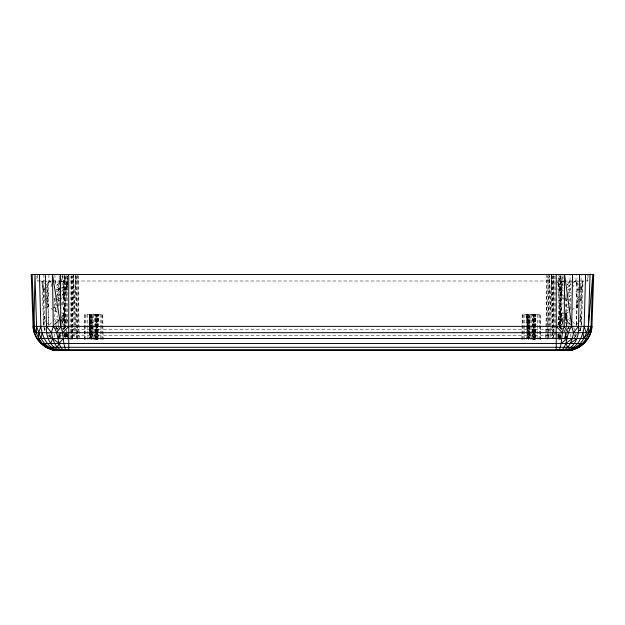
<?xml version="1.0" encoding="UTF-8"?>
<svg xmlns="http://www.w3.org/2000/svg" width="625" height="625" viewBox="0 0 625 625"><rect width="100%" height="100%" fill="white"/><g stroke="black" fill="none" stroke-linecap="round" stroke-linejoin="round"><path stroke-width="0.47" stroke-dasharray="3.12 2.34" d="M576.398 324.633L576.516 282L575.18 281L573.688 282L573.445 286.656M70.719 339.5L70.742 333.719M70.75 332.75L70.992 275.867M91.32 339.5L91.43 314.5M528.82 339.5L528.93 314.5M553.531 337.57L553.812 275.867M558.227 337.57L558.242 333.719M558.281 325.039L558.492 275.867M68.75 274.898L63.578 282L64.484 328.961M71.531 339.5L71.57 333.719M71.578 332.75L71.93 275.867M90.43 337.578L90.469 331.805M90.469 330.844L90.57 314.5L91.391 330.844M527.93 337.578L527.969 331.805M527.969 330.844L528.07 314.5L528.891 330.844M559.031 339.5L559.07 333.719M559.125 325.039L559.43 275.867M72.172 337.57L72.203 333.719M72.211 332.75L72.641 275.867M94.781 333.734L94.742 339.5L95.031 333.734M94.789 332.766L94.914 314.5L95.469 332.766M97.508 333.734L97.461 339.5L97.609 333.734M97.516 332.766L97.648 314.5L96.789 332.766M532.281 333.734L532.242 339.5L532.531 333.734M532.289 332.766L532.414 314.5L532.969 332.766M535.008 333.734L534.961 339.5L535.109 333.734M535.016 332.766L535.148 314.5L534.289 332.766M559.656 339.5L559.703 333.719M559.75 327.93L560.141 275.867M63.578 329.352L63.594 327.5M63.602 326.578L64.047 274.898M72.555 339.5L72.602 333.719M72.609 332.75L73.086 275.867M72.703 337.57L72.734 333.719M72.742 332.75L73.242 275.867M89.047 339.5L89.266 314.5L89.68 330.844M526.547 339.5L526.766 314.5L527.18 330.844M560.055 339.5L560.102 333.719M560.148 327.93L560.586 275.867M560.203 337.57L560.234 333.719M560.281 328.891L560.742 275.867M43.539 325.602L43.883 298.844L41.984 281L44.414 292.539M87.102 339.5L87.414 314.5M524.602 339.5L524.914 314.5M548.898 331.789L548.828 337.57L548.109 274.898L547.133 339.5M548.914 330.82L549.602 274.898M95.5 333.734L95.672 339.5L95.75 333.734M95.758 332.766L96 314.5L95.086 332.766M533 333.734L533.172 339.5L533.25 333.734M533.258 332.766L533.5 314.5L532.586 332.766M85.609 339.5L85.984 314.5M523.109 339.5L523.484 314.5M569.992 281L570.094 274.5M58.562 320.117L58.531 328.422M59.336 275.82L58.789 307.203L59.375 303.398M84.352 339.5L84.789 314.5L102.711 314.5L103.148 339.5M84.672 339.5L85.094 314.5M521.852 339.5L522.289 314.5L540.211 314.5L540.648 339.5M522.172 339.5L522.594 314.5M545.758 337.57L546.852 274.898M546.117 337.57L547.156 275.867M560.516 328.961L561.422 282L556.781 275.617M567.25 284.305L569.289 285.961L570.609 288.68C567.508 292.812 569.148 297.898 571 302.164M91.07 337.578L91.172 331.805M91.195 330.844L91.5 314.5L92.414 332.766M96.359 333.734L96.469 339.5L96.578 333.734M96.594 332.766L96.93 314.5L96.016 332.766M528.57 337.578L528.672 331.805M528.695 330.844L529 314.5L529.914 332.766M533.859 333.734L533.969 339.5L534.078 333.734M534.094 332.766L534.43 314.5L533.516 332.766M560.297 339.5L560.422 333.75M97.047 333.734L97.078 339.5L97.211 333.734M97.234 332.766L97.648 314.5M534.547 333.734L534.578 339.5L534.711 333.734M534.734 332.766L535.148 314.5M576 281L576.141 274.5M557.914 325.25L561.141 297.695L561.422 282L563.445 282L562.898 274.898L562.492 282L561.008 281.359L558.68 274.898M97.633 332.766L98.094 314.5L97.352 332.766M97.594 339.5L97.75 333.734M97.773 332.766L98.25 314.5L98.43 337.578M535.133 332.766L535.594 314.5L534.852 332.766M535.094 339.5L535.25 333.734M535.273 332.766L535.75 314.5L535.93 337.578M581.016 281L581.188 274.5M43.836 327.414L45.125 331.031L44.656 327M59.086 337.586L59.195 333.75M576.43 324.664L577.398 298.844L576.484 294.109L578.188 287.242M91.883 337.578L92.062 331.805M92.086 330.844L92.586 314.5L92.695 330.844M529.383 337.578L529.562 331.805M529.586 330.844L530.086 314.5L530.195 330.844M579.43 285.961L582.102 281L580.523 316.68L580.844 324.711M587.125 281L587.352 274.5M581.461 325.602L583.016 281L580.586 292.539M588.148 274.5L587.922 281L566.164 281M547.203 337.57L549.562 275.867L550.945 337.57L551.547 274.898L549.172 330.82M44.156 324.711L44.477 316.68L42.898 281L45.57 285.961M97.078 339.5L97.312 333.734M534.578 339.5L534.812 333.734M548.891 337.57L549.133 331.789M567.664 335.852L565.656 337.75L566.68 333.641L563.359 333.641M565.969 339.5L566.219 333.961M566.469 328.422L565.984 294.281M96.469 339.5L96.742 333.734M533.969 339.5L534.242 333.734M95.672 339.5L95.961 333.734M533.172 339.5L533.461 333.734M59.234 281.359L59.359 279.516M558.992 339.5L559.398 333.75M559.812 328.008L560.836 313.633L557.852 288.461M567.203 287.656L569.289 285.961L569.633 281L571.258 281.398M59.391 337.656L59.664 333.961M61.555 282L62.031 275.789M43.633 324.711L44.477 316.68L45.156 314.898M581.445 324.648L581.117 298.844L583.016 281M566.367 335.812L566.164 337.656L565.273 333.039M61.938 324.766L64.164 313.633L67.945 281.68M557.867 337.586L558.344 333.75M559.406 325.133L560.836 313.633L565.125 311.578M577.945 305.977L577.148 307.758L576.453 306.227L577.398 298.844L579.219 296.477L576.484 294.109L578.523 288.68L576.516 282L567.078 282M54.586 316.766L56.305 304.281M57.367 296.594L59.352 282.188M51.555 286.656L51.313 282L49.82 281L48.484 282L47.344 289.922L48.516 294.109L47.602 298.844L48.57 324.664M559.117 337.656L559.852 333.641L556.25 335.461M579.703 322.031L580.523 316.68L579.844 314.898M565.367 312.719L566.211 307.203L565.625 303.398M567.391 331.031L567.805 328.398L567.281 327M581.164 327.414L579.367 332.586M558.797 325.133L560.836 313.633L563.32 316.453M564.109 339.5L565.102 333.961M57.336 335.852L59.344 337.75L61.016 329.406M58.367 339.5L59.539 333.961M67.938 278.695L63.859 297.695L63.578 282L55.086 282M46.906 298.922L48.516 294.109L43.586 289.922L44.578 285.461M44.961 294.289L43.883 298.844L45.461 301.797M54.93 282.781L55.367 281L59.156 287.484M53.992 336.828L54.688 334.039M56.078 328.477L58.391 319.203M60.68 299.93L63.883 294.281L68.055 277.672M560.133 324.734L561.344 320.117L565.07 320.117M561.883 324.711L563.383 319.359M563.242 285.398L561.008 281.359L562.625 275.82M571.758 310.188L576.453 306.227L578.359 299.727L581.117 298.844L580.039 294.289M61.594 304.992L67.922 283.766M51.32 282L48.484 282L46.477 288.68L48.516 294.109L45.781 296.477L47.602 298.844L48.547 306.227L47.852 307.758L45.102 307.758M557.922 320.062L563.211 302.531M61.609 321.969L64.164 313.633L61.594 312.398M579.875 331.031L580.766 328.398L579.805 328.398L579.875 331.031L580.859 329.227L580.766 328.398L578.953 331.031M54 302.164L55.477 298.102M559.742 337.883L560.883 334.656M55.656 325.188L57.875 318.969M61.758 285.398L63.992 281.359L66.32 274.898M55.289 330.375L57.195 328.398L58.234 325.602M577.148 307.758L578.812 303.406M579.805 328.398L580.344 327M557.969 335.195L558.656 333.469M560.367 329.164L561.055 327.438M49.383 282L49.82 281L50.328 282M580.32 300.625L581.117 298.844L577.398 298.844M61.828 296.289L67.984 282.695M577.516 323.172L576.391 325.602L572.453 321.383M579.773 318.305L580.523 316.68L581.367 324.711M563.117 330.508L560.242 328.398L560.938 327M46.812 287.242L47.344 289.922L43.586 289.922L45.172 286.75M574.672 282L575.18 281L575.617 282M570.977 298.125L569.367 301.133M563.203 283.781L561.062 287.82L564.234 293.469M579.539 301.797L581.117 298.844M564.32 299.93L561.117 294.281L563.289 290.242M53.969 307.016L55.586 304.023M561.172 300.742L564.242 295.086M57.82 325.234L58.727 323.578M61.898 317.781L64.164 313.633L66.203 325.133M61.672 291.859L63.938 287.82L61.297 287.82M567.266 285.055L569.633 281L571.148 287.242M61.742 323.352L63.656 320.117L59.93 320.117M54.836 321.922L57.797 316.953M564.562 337.656L565.734 335.852L563.469 335.852M567.469 294.289L568.984 292.016L571.094 290.445M565.375 297.328L566.422 295.805M60.578 289.922L56.094 296.477L54.062 298.25M576.453 306.227L579.148 302.531M46.055 285.297L48.484 282L45.57 281M557.984 337.344L561.461 333.039M54.805 324.117L58.438 319.656M565.352 315.195L571.438 307.758L566.031 307.758M565.484 306.266L567.352 304.023M577.508 333.641L574.398 336.75M53.594 325.602L58.57 319.969M61.68 316.453L64.164 313.633L65.594 325.133M558.07 323.547L563.531 317.367M61.836 288.547L68.125 281.688M49.266 324.898L57.805 315.75M580.422 285.461L581.414 289.922L576.484 294.109L578.094 298.922M53.844 304.992L55.758 303.148M569.289 285.961L571.172 284.266M57.82 301.305L59.25 300.07M59.188 288.789L55.711 285.961L59.109 283.203M566.844 310.75L568.242 309.617M568.938 309.055L571.031 307.359M570.688 326.164L565.422 329.977M573.883 335.297L576.094 333.641L574.305 335.852L576.383 335.852L574.125 337.656L575.594 336.555M61.883 330.508L64.758 328.398L64.062 327M573.891 337.656L575.758 336.305M571.398 295.055L568.906 296.477L570.938 298.25M557.891 336.75L559.523 335.852L562.719 335.852M564.328 298.844L566.617 297.656M565.602 316.43L566.438 320.117L565.227 313.633L570.25 311.164M59.055 290.617L56.016 292.016L59.625 297.328M43.586 289.922L45.758 288.992M62.102 274.898L63.992 281.359L62.508 282L62.156 275.789M579.828 286.75L581.414 289.922L577.656 289.922L576.516 282L579.43 281M567.961 289.211L570.609 288.68M56.523 299.477L59.008 299.094M62.281 335.852L68.75 335.461M51.672 281L37.078 281L36.852 274.5M52.594 281L68.75 281M70.703 281L563.297 281M60.516 281.359L63.992 281.359M561.008 281.359L563.617 281.359M55.969 289.922L59.656 289.922M568.109 289.922L570.875 289.922M60.32 294.281L59.016 294.281L59.359 296.125M62.102 294.281L63.883 294.281M47.602 298.844L43.883 298.844L46.641 299.727L48.547 306.227L53.242 310.188M54.297 298.844L57.023 298.844M57.938 298.844L59.758 298.844M60.219 300.742L58.898 300.742L59.422 303.508M56.266 307.758L53.562 307.758L57.219 312.219M61.867 313.656L63.711 313.656M561.289 313.656L564.977 313.656M45.195 328.398L44.234 328.398L44.141 329.227L45.633 332.586M54.75 328.398L59.953 328.398M60.875 328.398L64.758 328.398M560.242 328.398L564.125 328.398M570.25 328.398L567.805 328.398L569.711 330.375M70.703 329.227L555.273 329.227M563.836 331.031L566.5 331.031M47.492 333.641L48.906 333.641L51.117 335.297M61.641 333.641L58.32 333.641L60.438 337.656M70.703 335.461L555.273 335.461M48.617 335.852L50.695 335.852L48.906 333.641M61.531 335.852L59.266 335.852L59.344 337.75M569.344 325.188L565.227 313.633L566.328 313.656L565.703 310.891M557.891 335.656L559.523 335.852M565.992 299.094L568.477 299.477M56.156 289.031L59.695 289.742M579.242 288.992L581.414 289.922M53.906 310.75L57.266 312.398M68.031 335.094L65.148 333.641L65.883 337.656M568.984 292.016L571.43 293.273M57.617 297.266L59.148 298.055M65.477 335.852L68.75 337.656M54.312 326.164L59.578 329.977M49.242 336.305L51.109 337.656M47.93 335.461L50.875 337.656L49.375 336.453M51.797 337.656L48.133 334.375M53.969 307.359L58.156 310.75M565.75 300.07L567.18 301.305M569.242 303.148L571.156 304.992M565.227 313.633L569.82 318.562M557.508 282.375L563.164 288.547M565.812 319.266L571.406 325.602M61.469 317.367L68.141 324.914M565.352 318.172L570.195 324.117M63.539 333.039L67.016 337.344M576.516 282L578.945 285.297M45.852 302.531L48.547 306.227M45.141 329.711L44.234 328.398L45.125 331.031M565.719 314.461L569.672 321.094M573.625 327.719L575.102 330.203M561.344 320.117L563.258 323.352M563.062 324.766L560.836 313.633L563.102 317.781M565.82 322.75L567.18 325.234M55.633 301.133L54.023 298.125M570.219 305.523L571.031 307.016M45.227 318.305L44.477 316.68L45.297 322.031M47.484 323.172L48.609 325.602M557.789 284.398L563.172 296.289M63.945 327.438L64.633 329.164M66.344 333.469L68.75 339.5M46.852 305.148L47.852 307.758M64.117 334.656L65.258 337.883M560.836 313.633L563.391 321.969M61.789 302.531L67.914 322.836M565.711 322.031L566.766 325.602M61.617 319.359L63.117 324.711M63.656 320.117L64.867 324.734M66.32 330.273L68.508 338.578M557.875 281.359L561.117 294.281M565.688 315.492L568.922 328.477M570.312 334.039L571.234 337.75M565.695 298.891L566.102 300.742M557.883 282.5L561.141 297.695M563.984 329.406L565.656 337.75M59.898 333.961L60.562 337.656M57.195 328.398L57.609 331.031M66.656 333.75L67.367 339.5M59.125 287.82L59.328 289.617M58.633 335.812L58.836 337.656M565.602 317.336L566.555 326.578M565.336 333.961L565.609 337.656M64.164 313.633L65.188 328.008M65.602 333.75L65.875 337.586L65.93 333.719M55.367 281L55.711 285.961M528.938 331.805L529.227 337.578M91.438 331.805L91.727 337.578M529.969 333.734L530.258 339.5M92.469 333.734L92.758 339.5M527.469 330.844L527.352 314.5L528.125 330.844M528.172 331.805L528.438 337.578M89.969 330.844L89.852 314.5L90.625 330.844M90.672 331.805L90.938 337.578M58.781 333.961L59.031 339.5M75.828 330.82L73.453 274.898L74 337.57L75.375 275.867L77.797 337.57M75.867 331.789L76.109 337.57M527.57 330.844L526.906 314.5L527.32 330.844M527.609 331.805L527.844 337.578L527.742 331.805M90.07 330.844L89.406 314.5L89.82 330.844M90.109 331.805L90.344 337.578L90.242 331.805M41.984 281L43.508 324.633M37.648 274.5L37.875 281M565.805 333.75L565.914 337.586M43.812 274.5L43.984 281M527.344 331.805L527.484 337.578M527.203 331.805L527.352 337.578M89.844 331.805L89.984 337.578M89.703 331.805L89.852 337.578M527.352 314.5L527.727 330.844M89.852 314.5L90.227 330.844M64.578 333.75L64.664 337.586M48.859 274.5L49 281M533.5 314.5L533.844 332.766M96 314.5L96.344 332.766M528.07 314.5L528.531 339.5M90.57 314.5L91.031 339.5M78.164 275.867L79.242 337.57M77.828 274.898L78.883 337.57M539.906 314.5L540.328 339.5M102.406 314.5L102.828 339.5M539.016 314.5L539.391 339.5M101.516 314.5L101.891 339.5M77.867 339.5L76.891 274.898L76.219 337.57L76.102 331.789M54.906 274.5L55.008 281M537.586 314.5L537.898 339.5M529 314.5L529.211 330.844M529.227 331.805L529.305 337.578M100.086 314.5L100.398 339.5M91.5 314.5L91.711 330.844M91.727 331.805L91.805 337.578M75.398 274.898L76.086 330.82M560.953 274.898L561.398 326.578M561.406 327.5L561.422 329.352M551.758 275.867L552.234 330.82M552.25 331.789L552.297 337.57M64.258 275.867L64.719 328.891M64.766 333.719L64.797 337.57M552.359 275.867L552.773 330.82M552.781 331.789L552.828 337.57M551.914 275.867L552.375 330.82M552.383 331.789L552.43 337.57M527.477 331.805L527.523 337.578M89.977 331.805L90.023 337.578M64.859 275.867L65.25 327.93M65.297 333.719L65.328 337.57M64.414 275.867L64.852 327.93M64.898 333.719L64.93 337.57M553.07 275.867L553.453 337.57M534.43 314.5L534.539 332.766M530.203 331.805L530.242 337.578M96.93 314.5L97.039 332.766M92.703 331.805L92.742 337.578M65.57 275.867L65.875 325.039M554.008 275.867L554.242 330.82M554.25 331.789L554.273 337.57M533.57 314.5L533.68 339.5M96.07 314.5L96.18 339.5M71.188 275.867L71.469 337.57M66.508 275.867L66.719 325.039M66.758 333.719L66.773 337.57M555.086 275.867L555.211 330.82M555.211 331.789L555.227 337.57M67.586 275.867L67.695 325.039M67.711 331.789L67.727 337.57M48.484 282L48.602 324.633M531.25 314.5L531.25 339.5M93.75 314.5L93.75 339.5"/><path stroke-width="0.94" d="M45.367 274.5L46.5 326.375C45.516 336.125 50.531 348.672 61.18 350.5C48.555 350.5 42.094 337.328 40.844 326.375L39.43 274.5M562.078 349.688L559.023 350.5C562.57 342.883 560.953 334.078 564.188 326.375L564.594 274.5L571.734 326.375L573.578 332.672C572.234 339.586 569.766 349.203 561.602 350.5C568.352 343.953 565.867 333.383 571.734 326.375L572.523 274.5M585.57 274.5L584.156 326.375C582.906 337.328 576.445 350.5 563.82 350.5C574.469 348.672 579.484 336.125 578.5 326.375L579.633 274.5M590.039 274.5L588.406 326.375L588.812 332.672C586.023 342.516 576.977 350.281 566.586 350.5C579.961 350.719 590.531 339.18 591.938 326.375L593.75 274.5L31.25 274.5L33.062 326.375C33.445 339.43 44.984 350.57 58.047 350.5L566.953 350.5C580.016 350.57 591.555 339.43 591.938 326.375L33.062 326.375C34.469 339.047 44.812 350.516 58.047 350.5M590.375 332.672L591.047 326.375L592.812 274.5L588.406 326.375C585.844 337.711 578.664 350.445 565.523 350.5L569.297 349.688M41.109 343.484L36.188 332.672L36.594 326.375L34.961 274.5L33.953 326.375L34.625 332.672M51.977 349.688L58.414 350.5L52.742 349.688L47.18 347.297L40.984 338.5L42.203 332.672M62.922 349.688L63.398 350.5C55.234 349.203 52.766 339.586 51.422 332.672L53.266 326.375L52.477 274.5L60.812 326.375C64.047 334.078 62.43 342.883 65.977 350.5L62.922 349.688C56.391 343.398 59.188 333.016 53.266 326.375M40.844 326.375L38.742 332.672L38.625 338.5L42.375 343.484L47.18 347.297M591.047 326.375L588.812 332.672L584.016 338.5L582.797 332.672M50.703 343.484L52.719 338.5L59.148 343.484L57.273 347.297M56.898 332.672L60.812 326.375L60.406 274.5M573.578 332.672L578.5 326.375M59.148 343.484L63.18 338.5M62.734 332.672L68.75 326.375M587.82 338.5L582.625 343.484L576.125 347.297M561.125 343.484L567.211 338.5M572.281 338.5L565.852 343.484L567.727 347.297M570.281 343.484L576.859 338.5M559.211 349.688L556.25 350.5L556.25 274.5M561.602 350.5L567.195 349.688M566.953 350.5L573.023 349.688M565.523 350.5L572.258 349.688M34.094 332.672L590.906 332.672M36.695 338.5L588.305 338.5M40.68 343.484L584.32 343.484M45.797 347.297L579.203 347.297M51.719 349.688L573.281 349.688M52.742 349.688L59.477 350.5L55.703 349.688M57.805 349.688L63.398 350.5M59.477 350.5L54 349.688L48.875 347.297L44.438 343.484M65.789 349.688L68.75 350.5L68.75 274.5M556.25 326.375L562.266 332.672M46.5 326.375L51.422 332.672M564.188 326.375L568.102 332.672M40.984 338.5L36.594 326.375M36.188 332.672L33.953 326.375L32.188 274.5M584.156 326.375L586.258 332.672"/></g></svg>
